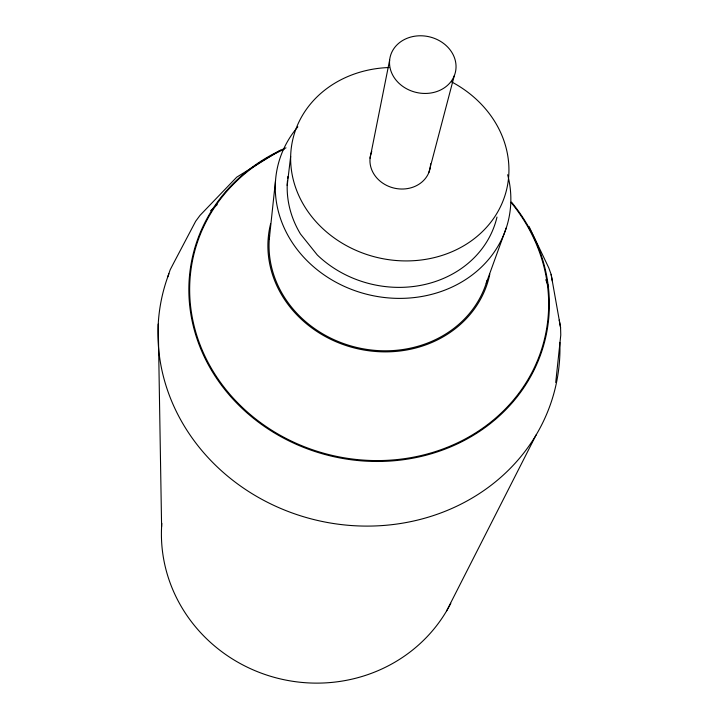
<?xml version="1.0" encoding="UTF-8"?>
<svg xmlns="http://www.w3.org/2000/svg" width="719" height="719" viewBox="0 0 719 719"><rect width="100%" height="100%" fill="white"/><g stroke="black" fill="none" stroke-linecap="round" stroke-linejoin="round"><path stroke-width="1.08" d="M269.283 239.076L275.53 180.55M555.724 382.463L560.775 335.045L560.577 327.594L551.122 274.37L548.777 267.854L529.004 226.431M287.196 185.457L290.656 156.418M370.06 158.198L389.626 60.153M428.839 172.569L454.219 75.926A33.505 28.571 13 0 0 416.472 35.986A33.505 28.571 13 0 0 397.634 81.93A33.505 28.571 13 0 0 454.219 75.926M167.752 276.914L170.187 269.778L173.746 262.911L195.685 221.236L199.999 215.394L236.749 177.144L280.518 150.145M486.197 283.304L506.338 227.707M446.571 610.997L536.149 434.896M551.122 274.37L552.345 281.111M559.22 320.063L560.577 327.594M158.225 324.125L161.604 526.668M511.542 202.165A181.116 163.51 13 0 1 470.837 436.819A181.116 163.51 13 0 1 214.442 375.075A181.116 163.51 13 0 1 286.009 147.853M559.849 342.397A201.859 184.136 13 0 1 329.068 522.785A201.859 184.136 13 0 1 168.902 273.795M210.595 210.757A201.859 184.136 13 0 1 217.237 204.636M545.757 279.7A201.859 184.136 13 0 1 548.633 286.872M510.948 202.318A180.352 162.818 13 0 1 471.17 435.615A180.352 162.818 13 0 1 215.988 375.866A180.352 162.818 13 0 1 284.239 149.237M496.991 217.075A106.61 93.874 13 0 1 422.943 284.913A106.61 93.874 13 0 1 317.286 254.966L300.488 234.017A106.61 93.874 13 0 1 287.429 180.99M287.636 178.752A106.61 93.874 13 0 1 287.897 176.515M489.81 274.146A112.47 100.453 13 0 1 357.343 348.688A112.47 100.453 13 0 1 270.605 223.807M451.577 81.885A109.809 95.995 13 0 1 474.234 238.699A109.809 95.995 13 0 1 300.344 198.804A109.809 95.995 13 0 1 388.979 67.523M487.149 280.212A111.337 99.438 13 0 1 360.57 348.302A111.337 99.438 13 0 1 269.58 235.841M450.804 603.295A152.653 145.822 13 0 1 274.245 677.343A152.653 145.822 13 0 1 161.82 523.315M507.659 174.744A118.464 104.318 13 0 1 369.908 295.024A118.464 104.318 13 0 1 297.828 126.832M430.564 163.815A30.495 26.657 13 0 1 394.92 188.288A30.495 26.657 13 0 1 371.786 151.457"/></g></svg>
